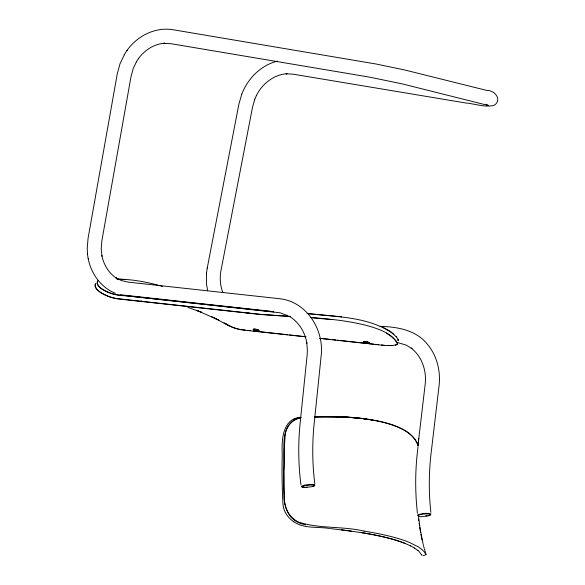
<?xml version="1.0" encoding="UTF-8"?>
<svg xmlns="http://www.w3.org/2000/svg" width="585" height="585" viewBox="0 0 585 585"><rect width="100%" height="100%" fill="white"/><g stroke="black" fill="none" stroke-linecap="round" stroke-linejoin="round"><path stroke-width="0.88" d="M417.887 515.663L419.62 514.749L423.189 514.105A6.398 1.228 -4.9 0 1 428.593 514.01L429.778 514.23A6.406 1.214 -4.9 0 1 429.814 515.327A6.333 1.192 -5.1 0 1 427.035 516.094C424.476 515.816 418.706 518.412 417.661 514.91L423.079 513.535M206.512 273.005L206.417 283.462L207.638 290.767M365.003 341.34L369.062 342.613L363.826 341.574M417.909 445.887L418.801 438.37M418.004 445.105L425.141 384.594C426.853 371.146 422.092 356.543 411.189 348.082L412.001 348.697L406.202 345.121L397.471 342.496M418.026 446.764L417.061 455.181C415.145 474.472 415.233 493.959 417.449 513.221M207.222 268.135L238.907 104.093L241.788 94.105M206.483 273.21L207.244 268.003M425.909 554.814L425.741 554.046M254.826 99.136L252.544 107.121L220.991 270.467C219.682 276.837 219.997 285.319 222.79 292.332M95.077 284.91L95.377 284.2M97.636 281.166C96.386 284.376 99.53 287.293 101.987 288.858A49.454 43.451 87.3 0 0 118.601 294.972L280.698 312.873M241.744 94.2C247.755 78.566 260.888 65.14 277.429 61.118M254.782 99.238L256.413 95.501M397.968 340.536L398.085 339.366M398.129 340.77L398.239 339.578L396.162 336.653M397.2 344.397L397.486 343.848C395.27 339.103 390.714 335.841 386.334 333.179M124.466 54.507L119.954 63.933L117.256 73.885L88.05 238.417L87.202 248.545L87.531 253.897M256.332 95.691C262.058 83.911 273.721 74.566 287.067 73.71L286.036 73.812L293.136 74.185L465.587 102.96C474.91 103.713 484.577 107.596 493.864 105.454C502.764 100.284 494.771 89.973 486.778 90.426L404.601 69.944L376.089 64.014L173.138 29.747C153.562 26.435 133.731 37.813 124.269 54.814M126.952 50.683L127.201 50.295M95.925 283.433L95.326 283.937C94.075 287.425 97.702 290.431 100.284 292.156A53.25 46.778 87.2 0 0 118.17 298.738L260.281 314.299L290.643 316.383M98.229 280.668L97.366 281.202C96.108 284.464 99.304 287.432 101.805 289.034A49.652 43.619 87.2 0 0 118.484 295.169L123.676 295.739M293.436 419.54L295.037 418.721M396.71 344.711L391.987 345.633L384.382 345.435L319.454 338.364M395.365 345.216L397.72 343.695C392.557 334.093 381.266 330.05 371.468 326.839C351.665 321.106 331.03 319.044 310.547 317.487M299.732 417.983C292.339 419.701 286.73 426.253 285.319 433.595C283.579 454.048 283.776 474.647 284.464 495.159C283.169 506.157 288.537 517.476 298.811 522.127C319.688 528.986 342.744 526.017 364.184 531.114M422.977 555.64L425.273 555.041M304.763 485.133L301.875 485.938L301.348 486.676L305.421 487.51L312.741 486.552M300.368 417.28C282.094 418.94 281.634 440.593 282.233 454.377C281.816 470.962 282.065 487.568 282.972 504.138C283.433 511.37 287.922 517.776 293.772 521.805M297.589 417.887L299.381 417.617M425.814 515.882L427.204 515.678M301.202 417.544C276.851 422.282 286.028 453.704 283.688 470.845C284.303 490.969 278.957 519.736 305.641 524.811M305.034 487.502L307.162 487.02M136.312 300.405L136.744 300.646M314.788 416.608L344.792 416.871L362.927 418.575M314.679 416.798L338.605 416.827M392.184 345.494L387.402 345.479M314.306 416.805C339.812 416.169 365.859 416.732 390.458 424.176C401.551 427.862 414.107 433.712 418.121 445.587C413.025 431.284 396.703 426.026 383.409 422.341C360.857 416.995 337.501 416.359 314.438 417.01M117.212 279.133C131.727 279.25 146.148 281.787 160.078 285.758M116.978 279.169L125.504 279.491M141 300.99L141.577 300.99M290.423 316.558L260.34 314.489L118.25 298.935A53.447 46.954 87.3 0 1 100.291 292.332L96.43 288.939L95.07 285.802M307.147 313.458L341.647 316.829M308.215 313.728C337.018 317.004 369.449 316.5 393.859 334.276M273.78 311.834L123.786 295.542M344.638 417.061L349.084 417.397M351.753 417.595L356.089 417.99M248.749 312.807L247.002 312.646M248.749 312.953L246.175 312.697M312.105 317.772L332.024 319.629M329.552 528.504C317.677 526.434 304.215 529.037 293.772 521.754M381.391 344.996L384.528 345.296M380.074 326.357C397.032 326.796 415.942 329.94 427.189 343.995C436.9 355.387 440.805 370.985 439.072 385.72L431.672 448.395C428.885 469.587 428.476 491.107 430.874 512.358M245.247 330.079L242.621 329.794A53.25 45.937 -60.1 0 1 238.768 329.114M247.864 330.371L250.534 330.664M253.21 330.956L255.769 331.234M257.48 331.424L287.798 334.744M289.612 334.942L293.239 335.344M295.052 335.541L305.933 336.733M321.355 338.423L330.423 339.417M332.236 339.614L335.87 340.009M337.684 340.207L373.435 344.126M375.204 344.324L378.736 344.704M305.845 336.872L242.497 329.933A53.447 46.113 -60.2 0 1 225.137 323.476L224.062 322.723M330.423 528.584L351.687 531.187M303.476 487.451L301.831 486.771L305.048 485.66A6.333 1.06 -5.7 0 1 310.781 485.075A6.398 1.038 -5.7 0 1 313.67 485.265M358.59 418.282L361.084 418.567M341.238 529.776L361.391 532.635M363.768 418.67L366.32 419.094M368.023 419.372L372.279 420.074M363.585 418.86L365.289 419.138M272.881 311.556L120.444 294.738M377.5 421.2L379.241 421.573M281.246 313.319L287.791 315.578M160.868 285.97L162.454 286.46M187.727 307.374L201.723 312.31L197.13 310.54L218.848 320.134L211.514 316.661M314.013 484.687L314.752 484.958A6.896 1.119 -5.7 0 1 313.063 486.091M313.633 485.25L314.306 485.499A6.398 1.038 -5.7 0 1 312.756 486.552M115.457 293.297C99.333 286.957 88.964 270.453 87.472 253.546M410.597 545.885L405.522 543.597A325.37 53.242 -3.8 0 0 361.223 532.54M382.656 327.059L390.663 331.6L396.308 336.865M214.512 318.072L228.801 325.706M410.363 545.776L414.67 548.145M289.919 316.704C299.184 322.437 305.143 332.572 306.869 343.212L306.803 342.788L307.388 350.795L307.14 355.088L299.82 426.209C298.087 445.675 298.452 465.316 300.953 484.702M414.429 548.035L417.939 550.478M486.062 104.21L488.724 105.585L402.027 83.831L369.223 77.081L170.879 43.685L163.785 43.312L164.824 43.21C154.169 43.897 144.451 50.186 138.338 58.778L138.587 58.39L136.312 61.908L136.51 61.593L133.161 68.664L131.011 76.65L101.9 240.603L101.212 248.647L101.98 256.179L101.914 255.725C103.677 264.683 108.751 273.122 116.459 278.16L115.574 277.656L121.453 280.581L128.181 282.124L279.645 298.723C306.891 301.575 324.558 330.379 321.099 356.345L314.628 419.233C312.141 440.607 312.068 462.282 314.803 483.641M417.697 550.361C418.962 550.178 422.494 557.191 421.88 554.807M301.787 486.23L302.057 486.939M424.432 549.008L426.055 554.595L424.125 551.662L421.617 549.227L418.297 546.865L409.244 542.353A330.832 54.127 -3.8 0 0 364.133 531.121M423.752 546.558L424.205 548.196M423.218 544.438L423.577 545.849M423.043 543.728L420.184 529.015L418.524 516.665M421.939 539.787L420.929 534.471M420.615 532.672L419.745 527.436M88.196 258.402L88.262 258.848M419.145 523.334L419.503 525.791M418.604 519.209L418.787 520.869M369.069 342.503A2.881 0.49 11.6 0 1 366.239 342.51A2.881 0.49 11.6 0 1 363.482 341.384M361.347 532.65A325.684 53.279 -3.8 0 1 405.719 543.706M238.007 328.931A53.25 45.937 -60.1 0 1 225.971 323.783M304.726 485.148A6.896 1.119 -5.7 0 1 314.05 484.702M423.072 513.535A6.896 1.324 -4.9 0 1 428.907 513.433L430.18 513.667A6.896 1.309 -4.9 0 1 428.959 515.29M258.884 330.306C251.616 331.037 251.645 327.081 258.884 330.306M254.139 329.94A3.02 0.519 11.6 0 0 258.943 330.576A3.02 0.519 11.6 0 0 254.994 329.209A3.02 0.519 11.6 0 0 254.139 329.94M364.353 342.181A3.02 0.512 11.6 0 0 369.164 342.825A3.02 0.512 11.6 0 0 365.208 341.457A3.02 0.512 11.6 0 0 364.353 342.181"/></g></svg>
